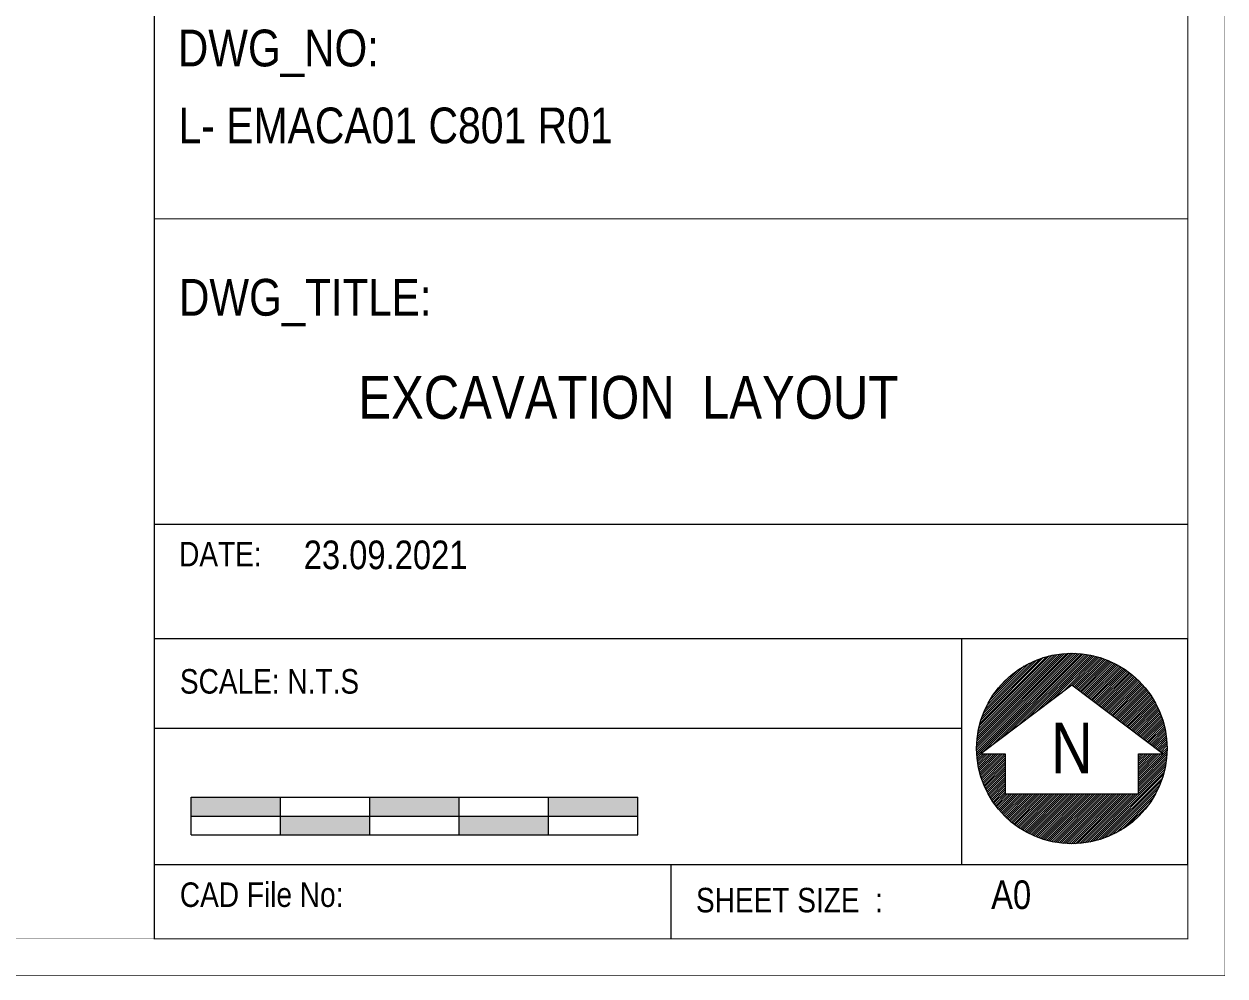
# Model space of a CAD drawing. Header units: millimetres. Extents: x 1112055 to 3390982, y -148532 to 766891.
# Drawn here: x 1713646 to 1734909, y 218182 to 235028 of the extents above; entities that cross this region are included whole.
import ezdxf
from ezdxf.enums import TextEntityAlignment as Align

# ---------------------------------------------------------------- set-up
doc = ezdxf.new("R2010")
doc.units = ezdxf.units.MM
doc.layers.add('B TITLE BLOCK', color=250, linetype='Continuous', lineweight=0)
doc.layers.add('tb text', color=7, linetype='Continuous', lineweight=13)
doc.layers.add('Layer 1', color=7, linetype='Continuous')
doc.styles.add('SWINC', font='swissc.ttf')

msp = doc.modelspace()

# ---------------------------------------------------------------- hatches: boundary and pattern name
at = {"layer": 'Layer 1', "lineweight": 0}
h = msp.add_hatch(dxfattribs=at)
h.set_pattern_fill('ANSI31', color=250, scale=8.428211, style=0)
h.set_pattern_definition([(45, (1635820.163, 211200.035), (-18.921873, 18.921873), [])])
edge = h.paths.add_edge_path()
edge.add_arc((1732196.8, 222207.3), 1685.6, 0, 360)
h.paths.add_polyline_path([(1732196.8, 223329.4), (1733807.2, 222110.7), (1733376.7, 222110.7), (1733376.7, 221404.9), (1731016.8, 221404.9), (1731016.8, 222110.7), (1730586.4, 222110.7)], flags=16)
at = {"layer": 'tb text', "lineweight": 0}
for points in [[(1716606.2, 221344.5), (1716606.2, 221012.8), (1718187.2, 221012.8), (1718187.2, 221344.5)], [(1721301.9, 221012.8), (1721349.3, 221012.8), (1721349.3, 221344.5), (1721301.9, 221344.5), (1719768.3, 221344.5), (1719768.3, 221012.8)], [(1724511.4, 221012.8), (1724511.4, 221344.5), (1722930.4, 221344.5), (1722930.4, 221012.8)], [(1719768.3, 220681.2), (1719768.3, 221012.8), (1718187.2, 221012.8), (1718187.2, 220681.2)], [(1721349.3, 221012.8), (1721349.3, 220681.2), (1722930.4, 220681.2), (1722930.4, 221012.8)]]:
    msp.add_hatch(color=256, dxfattribs=at).paths.add_polyline_path(points)

# ---------------------------------------------------------------- linework, layer by layer
at = {"layer": 'B TITLE BLOCK', "color": 250, "lineweight": 0}
for p, q in [((1715949.1, 383678), (1715949.1, 218839.1)), ((1734251.7, 226172.5), (1715949.5, 226172.5)), ((1715949.3, 224155.8), (1734251.7, 224155.8)), ((1730250, 220154), (1730250, 224155.8)), ((1734251.7, 220154), (1734251.7, 224155.8)), ((1730250, 222562), (1715950.2, 222563.3)), ((1715949.3, 220154), (1734251.7, 220154)), ((1725100.5, 220154), (1725100.5, 218839.1))]:
    msp.add_line(p, q, dxfattribs=at)
at = {"layer": 'B TITLE BLOCK', "color": 1, "const_width": 8.39}
msp.add_lwpolyline([(1643287.6, 384330.6), (1734904.4, 384330.6), (1734904.4, 218186.4), (1643287.6, 218186.4)], close=True, dxfattribs=at)
at = {"layer": 'B TITLE BLOCK', "color": 250, "lineweight": 0}
for points, const_width in [([(1643940.2, 383678), (1734251.7, 383678), (1734251.7, 218839.1), (1643940.2, 218839.1)], 8.39), ([(1734251.7, 218839.1), (1715949.1, 218839.1), (1715949.1, 253748.9), (1734251.7, 253748.9)], 15.3), ([(1715949.1, 231580.9), (1734251.7, 231580.9), (1734251.7, 218839.1), (1715949.1, 218839.1)], 15.3)]:
    msp.add_lwpolyline(points, close=True, dxfattribs=dict(at, const_width=const_width))
at = {"layer": 'Layer 1', "lineweight": 0}
msp.add_lwpolyline([(1732196.8, 223329.4), (1730586.4, 222110.7), (1731016.8, 222110.7), (1731016.8, 221404.9), (1733376.7, 221404.9), (1733376.7, 222110.7), (1733807.2, 222110.7)], close=True, dxfattribs=at)
msp.add_circle((1732196.8, 222207.3), 1685.6, dxfattribs=at)
at = {"layer": 'tb text', "lineweight": 0}
for points in [[(1716606.2, 221344.5), (1721301.9, 221344.5), (1724511.4, 221344.5)], [(1716606.2, 220681.2), (1716606.2, 221344.5)], [(1718187.2, 220681.2), (1718187.2, 221344.5)], [(1719768.3, 220681.2), (1719768.3, 221344.5)], [(1721349.3, 220681.2), (1721349.3, 221344.5)], [(1722930.4, 220681.2), (1722930.4, 221344.5)], [(1724511.4, 220681.2), (1724511.4, 221344.5)], [(1716606.2, 221012.8), (1721301.9, 221012.8), (1724511.4, 221012.8)], [(1716606.2, 220681.2), (1721301.9, 220681.2), (1724511.4, 220681.2)]]:
    msp.add_lwpolyline(points, dxfattribs=at)

# ---------------------------------------------------------------- texts
at = {"layer": 'tb text', "lineweight": 0, "style": 'SWINC'}
for s, height, p in [('L- EMACA01 C801 R01', 632.163, (1716381.1, 232917.5)), ('EXCAVATION  LAYOUT', 758.596, (1719565.2, 228042.9)), ('23.09.2021', 505.69, (1718597.8, 225381.6))]:
    msp.add_text(s, height=height, dxfattribs=at).set_placement(p)
at = {"layer": 'tb text', "color": 7, "lineweight": 0, "style": 'SWINC'}
for s, height, p in [('DATE: ', 433.45, (1716392, 225430.9)), ('SCALE: N.T.S', 433.451, (1716406.1, 223179.1)), ('CAD File No:', 433.451, (1716405.4, 219403.9)), ('SHEET SIZE  : ', 433.451, (1725542.9, 219308.3))]:
    msp.add_text(s, height=height, dxfattribs=at).set_placement(p)
msp.add_text('N', height=894, dxfattribs=at).set_placement((1732197.9, 222215.3), align=Align.MIDDLE_CENTER)
at = {"layer": 'tb text', "lineweight": 0, "insert": (1730768.6, 219872.8), "char_height": 505.69, "width": 19243.773, "attachment_point": 1, "style": 'SWINC'}
msp.add_mtext('A0', dxfattribs=at)
at = {"layer": 'tb text', "color": 7, "lineweight": 0, "style": 'SWINC'}
for tag, p, s, height in [('DWG_NO:', (1716370.9, 234278.7), 'XXX-XXXX-XXX-XXX', 650.225), ('DWG_TITLE:', (1716390.2, 229867.2), '', 650.2)]:
    msp.add_attdef(tag, p, s, height=height, dxfattribs=at)

doc.saveas('drawing.dxf')
